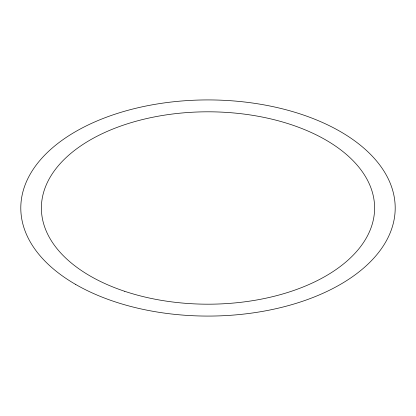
<?xml version="1.0" encoding="UTF-8"?>
<svg xmlns="http://www.w3.org/2000/svg" width="416" height="416" viewBox="0 0 416 416"><rect width="100%" height="100%" fill="white"/><g stroke="black" fill="none" stroke-linecap="round" stroke-linejoin="round"><path stroke-width="0.62" d="M75.629 284.424A187.2 108.077 0 0 0 388.82 235.971A187.2 108.077 0 0 0 159.552 103.605A187.2 108.077 0 0 0 75.629 284.424M124.696 291.304A166.608 96.19 0 0 0 374.608 208A166.608 96.19 0 0 0 124.696 124.696A166.608 96.19 0 0 0 124.696 291.304"/></g></svg>
